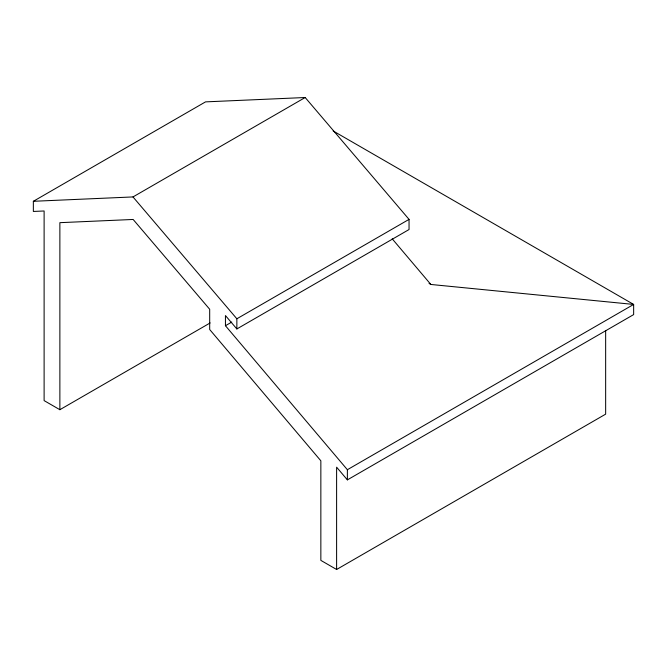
<?xml version="1.0" encoding="UTF-8"?>
<svg xmlns="http://www.w3.org/2000/svg" width="667" height="667" viewBox="0 0 667 667"><rect width="100%" height="100%" fill="white"/><g stroke="black" fill="none" stroke-linecap="round" stroke-linejoin="round"><path stroke-width="1" d="M210.172 322.928L59.872 409.705L44.114 400.609L44.114 210.98L33.35 211.447L33.35 201.292L205.536 101.876L305.178 97.515L409.046 219.376L409.046 229.531L236.86 328.948L225.446 315.558L225.446 325.721L347.374 469.718L347.374 479.881L633.65 314.599L633.65 304.435L333.167 130.957M33.35 201.292L132.991 196.932L305.178 97.515M236.86 328.948L236.86 318.784L409.046 219.376M225.446 325.721L231.757 322.078M347.374 469.718L633.65 304.435L430.849 284.459L429.048 283.425M59.872 409.705L59.872 222.67L133.142 219.46L209.688 309.263L209.688 329.515L320.852 460.805L320.852 560.388L336.61 569.485L605.653 414.149L605.653 330.44M132.991 196.932L236.86 318.784M392.204 238.819L430.849 284.459M347.374 479.881L336.61 467.167L336.61 569.485"/></g></svg>
